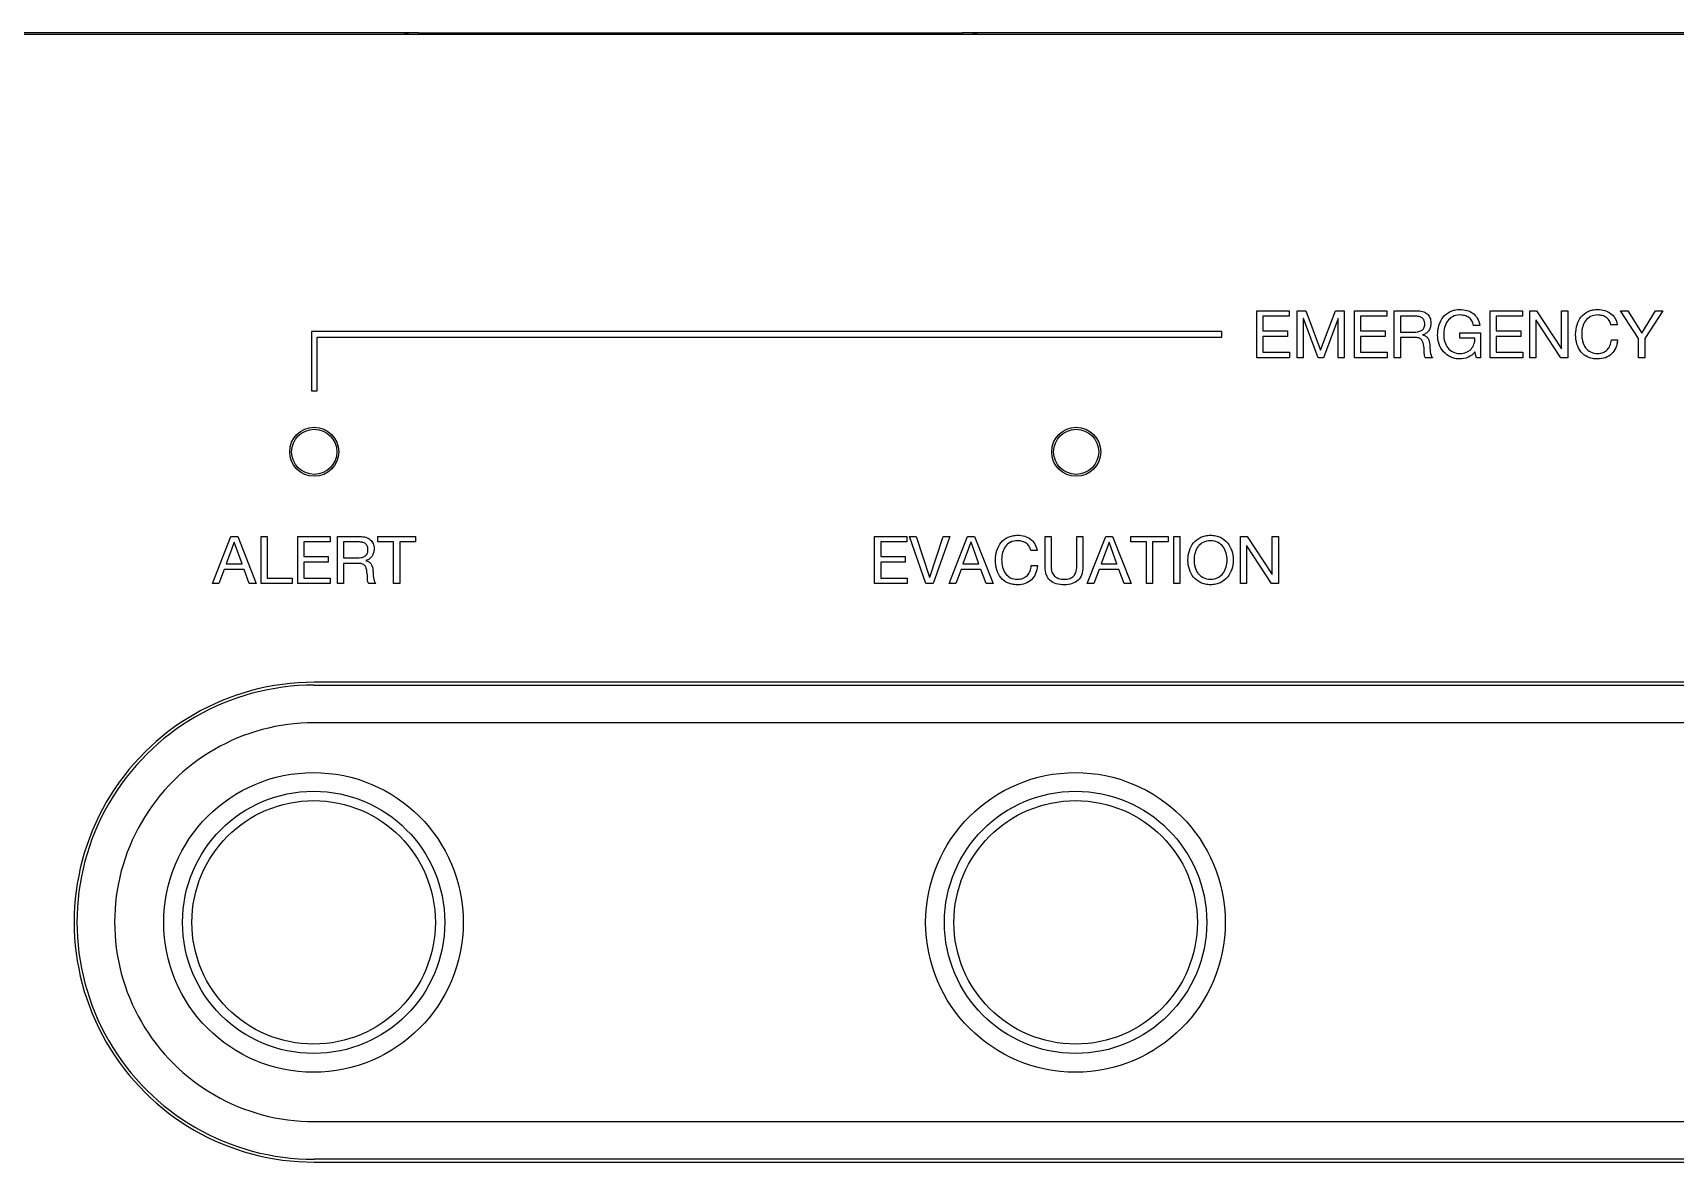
# Model space of a CAD drawing. Header units: millimetres. Extents: x 2974 to 5671, y 1205 to 3288.
# Drawn here: x 4263.02 to 4272.76, y 1695.4 to 1702.1 of the extents above; entities that cross this region are included whole.
import ezdxf

# ---------------------------------------------------------------- set-up
doc = ezdxf.new("R2010")
doc.units = ezdxf.units.MM
doc.linetypes.add('atContinuous2', pattern=[0])
doc.layers.add('Layer 1', color=7, linetype='Continuous')

# ---------------------------------------------------------------- blocks, each defined once
blk = doc.blocks.new('TOA')
at = {"layer": 'Layer 1', "color": 0}
for points in [[(2239.958, 474.483), (2149.977, 474.483)], [(2149.991, 474.417), (2478.331, 474.417)], [(2239.333, 474.458), (2239.23, 474.417)], [(2239.622, 474.481), (2239.333, 474.458)], [(2239.949, 474.483), (2239.622, 474.482)], [(2239.958, 474.483), (2239.949, 474.483)], [(2239.958, 474.483), (2240.823, 474.483)], [(2240.823, 474.483), (2241.647, 474.483)], [(2241.647, 474.483), (2265.556, 474.483), (2266.38, 474.483)], [(2266.38, 474.483), (2267.246, 474.483)], [(2267.514, 474.482), (2267.246, 474.482)], [(2389.147, 474.483), (2267.247, 474.483)], [(2267.778, 474.47), (2267.514, 474.482)], [(2267.975, 474.43), (2267.778, 474.471)], [(2267.995, 474.417), (2267.975, 474.43)], [(2282.024, 460.536), (2283.649, 460.536)], [(2282.024, 458.175), (2282.024, 460.536)], [(2282.331, 460.26), (2282.331, 459.524)], [(2283.649, 460.26), (2282.331, 460.26)], [(2283.649, 460.536), (2283.649, 460.26)], [(2284.047, 460.536), (2284.479, 460.536)], [(2284.047, 458.175), (2284.047, 460.536)], [(2284.354, 460.14), (2284.354, 458.176)], [(2284.361, 460.14), (2284.354, 460.14)], [(2285.097, 458.175), (2284.361, 460.139)], [(2284.479, 460.536), (2285.226, 458.553)], [(2285.226, 458.553), (2285.977, 460.536)], [(2286.102, 460.14), (2285.365, 458.176)], [(2285.977, 460.536), (2286.408, 460.536)], [(2286.102, 458.175), (2286.102, 460.139)], [(2286.408, 460.536), (2286.408, 458.175)], [(2286.929, 460.536), (2288.554, 460.536)], [(2286.929, 458.175), (2286.929, 460.536)], [(2287.236, 460.26), (2287.236, 459.524)], [(2288.554, 460.26), (2287.236, 460.26)], [(2288.554, 460.536), (2288.554, 460.26)], [(2288.922, 460.536), (2290.039, 460.536)], [(2288.922, 458.175), (2288.922, 460.536)], [(2289.229, 460.26), (2289.229, 459.463)], [(2290.026, 460.26), (2289.229, 460.26)], [(2290.081, 460.258), (2290.026, 460.26)], [(2290.04, 460.536), (2290.123, 460.534)], [(2290.131, 460.254), (2290.08, 460.259)], [(2290.123, 460.534), (2290.202, 460.526)], [(2290.178, 460.245), (2290.131, 460.253)], [(2290.221, 460.233), (2290.178, 460.245)], [(2290.202, 460.526), (2290.275, 460.513)], [(2290.26, 460.218), (2290.221, 460.233)], [(2290.295, 460.199), (2290.26, 460.218)], [(2290.275, 460.513), (2290.344, 460.495)], [(2290.326, 460.177), (2290.296, 460.199)], [(2290.353, 460.151), (2290.326, 460.176)], [(2290.344, 460.496), (2290.407, 460.474)], [(2290.377, 460.123), (2290.353, 460.151)], [(2290.398, 460.093), (2290.377, 460.123)], [(2290.416, 460.061), (2290.398, 460.093)], [(2290.408, 460.473), (2290.468, 460.445)], [(2290.429, 460.027), (2290.415, 460.061)], [(2290.441, 459.991), (2290.429, 460.027)], [(2290.449, 459.952), (2290.441, 459.991)], [(2290.454, 459.912), (2290.449, 459.952)], [(2290.467, 460.445), (2290.522, 460.412)], [(2290.522, 460.412), (2290.572, 460.374)], [(2290.572, 460.374), (2290.617, 460.332)], [(2290.617, 460.331), (2290.655, 460.285)], [(2290.655, 460.285), (2290.687, 460.235)], [(2290.687, 460.234), (2290.714, 460.179)], [(2290.714, 460.18), (2290.735, 460.121)], [(2290.735, 460.121), (2290.75, 460.059)], [(2290.75, 460.059), (2290.759, 459.993)], [(2290.758, 459.993), (2290.761, 459.922)], [(2291.208, 459.916), (2291.257, 460.022)], [(2291.256, 460.022), (2291.313, 460.121)], [(2291.313, 460.121), (2291.378, 460.213)], [(2291.378, 460.213), (2291.451, 460.296)], [(2291.452, 460.296), (2291.535, 460.371)], [(2291.548, 459.939), (2291.509, 459.862)], [(2291.535, 460.371), (2291.626, 460.436)], [(2291.593, 460.011), (2291.548, 459.939)], [(2291.645, 460.077), (2291.593, 460.011)], [(2291.625, 460.436), (2291.725, 460.493)], [(2291.705, 460.137), (2291.645, 460.077)], [(2291.77, 460.19), (2291.705, 460.137)], [(2291.725, 460.493), (2291.778, 460.517)], [(2291.842, 460.236), (2291.77, 460.19)], [(2291.778, 460.517), (2291.834, 460.538)], [(2291.834, 460.539), (2291.891, 460.557)], [(2291.922, 460.273), (2291.842, 460.236)], [(2291.89, 460.556), (2291.95, 460.571)], [(2292.01, 460.3), (2291.922, 460.273)], [(2291.95, 460.571), (2292.012, 460.582)], [(2292.105, 460.317), (2292.01, 460.3)], [(2292.012, 460.583), (2292.075, 460.591)], [(2292.076, 460.591), (2292.142, 460.596)], [(2292.209, 460.322), (2292.105, 460.317)], [(2292.142, 460.596), (2292.21, 460.597)], [(2292.273, 460.32), (2292.209, 460.322)], [(2292.21, 460.598), (2292.304, 460.595)], [(2292.335, 460.314), (2292.273, 460.32)], [(2292.304, 460.595), (2292.394, 460.586)], [(2292.396, 460.304), (2292.335, 460.314)], [(2292.394, 460.586), (2292.483, 460.572)], [(2292.456, 460.29), (2292.396, 460.304)], [(2292.512, 460.272), (2292.455, 460.29)], [(2292.483, 460.572), (2292.568, 460.551)], [(2292.566, 460.251), (2292.512, 460.272)], [(2292.616, 460.225), (2292.566, 460.251)], [(2292.568, 460.552), (2292.65, 460.526)], [(2292.664, 460.195), (2292.616, 460.225)], [(2292.65, 460.526), (2292.727, 460.494)], [(2292.708, 460.162), (2292.664, 460.195)], [(2292.748, 460.123), (2292.708, 460.162)], [(2292.727, 460.494), (2292.8, 460.454)], [(2292.785, 460.08), (2292.748, 460.123)], [(2292.818, 460.033), (2292.785, 460.08)], [(2292.8, 460.454), (2292.868, 460.409)], [(2292.846, 459.981), (2292.818, 460.033)], [(2292.871, 459.925), (2292.847, 459.981)], [(2292.869, 460.409), (2292.932, 460.357)], [(2292.932, 460.357), (2292.991, 460.298)], [(2292.991, 460.298), (2293.044, 460.233)], [(2293.043, 460.234), (2293.091, 460.162)], [(2293.091, 460.162), (2293.133, 460.083)], [(2293.133, 460.083), (2293.167, 459.997)], [(2293.167, 459.997), (2293.194, 459.903)], [(2293.735, 460.536), (2295.36, 460.536)], [(2293.735, 458.175), (2293.735, 460.536)], [(2294.042, 460.26), (2294.042, 459.524)], [(2295.36, 460.26), (2294.042, 460.26)], [(2295.36, 460.536), (2295.36, 460.26)], [(2295.728, 460.536), (2296.064, 460.536)], [(2295.728, 458.175), (2295.728, 460.536)], [(2296.035, 460.07), (2296.035, 458.175)], [(2296.042, 460.07), (2296.035, 460.07)], [(2297.283, 458.175), (2296.042, 460.07)], [(2296.064, 460.536), (2297.315, 458.622)], [(2297.322, 460.536), (2297.629, 460.536)], [(2297.322, 458.622), (2297.322, 460.536)], [(2297.628, 460.536), (2297.628, 458.175)], [(2298.098, 459.836), (2298.138, 459.946)], [(2298.138, 459.945), (2298.186, 460.048)], [(2298.186, 460.048), (2298.243, 460.144)], [(2298.243, 460.144), (2298.307, 460.232)], [(2298.307, 460.232), (2298.381, 460.313)], [(2298.381, 460.313), (2298.463, 460.384)], [(2298.478, 459.962), (2298.439, 459.888)], [(2298.463, 460.384), (2298.555, 460.446)], [(2298.524, 460.031), (2298.478, 459.962)], [(2298.576, 460.094), (2298.524, 460.031)], [(2298.555, 460.446), (2298.655, 460.499)], [(2298.635, 460.151), (2298.575, 460.095)], [(2298.701, 460.2), (2298.636, 460.151)], [(2298.655, 460.5), (2298.708, 460.523)], [(2298.772, 460.243), (2298.701, 460.2)], [(2298.708, 460.523), (2298.764, 460.543)], [(2298.763, 460.543), (2298.821, 460.56)], [(2298.852, 460.277), (2298.772, 460.243)], [(2298.821, 460.559), (2298.881, 460.573)], [(2298.938, 460.302), (2298.852, 460.277)], [(2298.88, 460.573), (2298.942, 460.583)], [(2299.033, 460.317), (2298.938, 460.302)], [(2298.942, 460.584), (2299.005, 460.592)], [(2299.005, 460.591), (2299.07, 460.596)], [(2299.135, 460.322), (2299.032, 460.317)], [(2299.071, 460.596), (2299.138, 460.597)], [(2299.196, 460.32), (2299.135, 460.322)], [(2299.138, 460.598), (2299.23, 460.595)], [(2299.255, 460.314), (2299.195, 460.32)], [(2299.23, 460.595), (2299.319, 460.585)], [(2299.312, 460.304), (2299.255, 460.314)], [(2299.367, 460.291), (2299.312, 460.304)], [(2299.319, 460.585), (2299.406, 460.57)], [(2299.418, 460.274), (2299.366, 460.292)], [(2299.406, 460.57), (2299.489, 460.548)], [(2299.469, 460.253), (2299.418, 460.274)], [(2299.517, 460.228), (2299.469, 460.253)], [(2299.489, 460.548), (2299.57, 460.52)], [(2299.563, 460.199), (2299.517, 460.228)], [(2299.607, 460.167), (2299.563, 460.199)], [(2299.57, 460.52), (2299.646, 460.487)], [(2299.646, 460.13), (2299.607, 460.167)], [(2299.646, 460.487), (2299.717, 460.448)], [(2299.681, 460.09), (2299.646, 460.13)], [(2299.712, 460.046), (2299.681, 460.09)], [(2299.739, 459.998), (2299.713, 460.046)], [(2299.717, 460.448), (2299.783, 460.403)], [(2299.763, 459.946), (2299.739, 459.998)], [(2299.782, 459.891), (2299.763, 459.946)], [(2299.784, 460.402), (2299.846, 460.351)], [(2299.845, 460.352), (2299.902, 460.295)], [(2299.902, 460.295), (2299.954, 460.232)], [(2299.954, 460.232), (2299.999, 460.163)], [(2299.999, 460.163), (2300.039, 460.088)], [(2300.039, 460.089), (2300.07, 460.009)], [(2300.07, 460.008), (2300.094, 459.922)], [(2301.185, 459.141), (2300.271, 460.537)], [(2300.271, 460.536), (2300.645, 460.536)], [(2300.645, 460.536), (2301.35, 459.412)], [(2301.35, 459.412), (2302.037, 460.536)], [(2302.395, 460.536), (2301.492, 459.14)], [(2302.038, 460.536), (2302.395, 460.536)], [(2234.576, 459.498), (2234.576, 456.523), (2234.859, 456.523), (2234.859, 459.215), (2280.277, 459.215), (2280.277, 459.498), (2234.576, 459.498), (2234.576, 459.498)], [(2283.559, 459.249), (2282.33, 459.249)], [(2282.331, 459.525), (2283.56, 459.525)], [(2282.331, 459.249), (2282.331, 458.452)], [(2283.559, 459.525), (2283.559, 459.249)], [(2288.464, 459.249), (2287.235, 459.249)], [(2287.236, 459.525), (2288.465, 459.525)], [(2287.236, 459.249), (2287.236, 458.452)], [(2288.464, 459.525), (2288.464, 459.249)], [(2289.229, 459.464), (2289.897, 459.464)], [(2289.229, 459.187), (2289.229, 458.175)], [(2290.007, 459.187), (2289.229, 459.187)], [(2289.897, 459.464), (2290.006, 459.467)], [(2290.006, 459.467), (2290.11, 459.479)], [(2290.062, 459.185), (2290.007, 459.187)], [(2290.111, 459.179), (2290.062, 459.185)], [(2290.11, 459.479), (2290.16, 459.489)], [(2290.155, 459.168), (2290.111, 459.179)], [(2290.193, 459.152), (2290.155, 459.167)], [(2290.16, 459.489), (2290.206, 459.503)], [(2290.227, 459.134), (2290.193, 459.153)], [(2290.206, 459.503), (2290.248, 459.52)], [(2290.258, 459.112), (2290.227, 459.134)], [(2290.248, 459.52), (2290.288, 459.541)], [(2290.286, 459.087), (2290.259, 459.112)], [(2290.288, 459.542), (2290.324, 459.567)], [(2290.324, 459.567), (2290.356, 459.596)], [(2290.401, 459.345), (2290.349, 459.329)], [(2290.349, 459.329), (2290.349, 459.322)], [(2290.349, 459.322), (2290.398, 459.311)], [(2290.356, 459.596), (2290.385, 459.629)], [(2290.385, 459.63), (2290.409, 459.667)], [(2290.398, 459.311), (2290.443, 459.295)], [(2290.45, 459.364), (2290.401, 459.344)], [(2290.41, 459.667), (2290.43, 459.709)], [(2290.429, 459.709), (2290.444, 459.757)], [(2290.443, 459.295), (2290.482, 459.277)], [(2290.444, 459.756), (2290.452, 459.81)], [(2290.495, 459.387), (2290.45, 459.364)], [(2290.452, 459.811), (2290.455, 459.87)], [(2290.455, 459.87), (2290.454, 459.912)], [(2290.482, 459.277), (2290.516, 459.255)], [(2290.536, 459.413), (2290.495, 459.388)], [(2290.516, 459.255), (2290.547, 459.231)], [(2290.574, 459.442), (2290.536, 459.413)], [(2290.547, 459.231), (2290.573, 459.204)], [(2290.607, 459.474), (2290.574, 459.442)], [(2290.574, 459.204), (2290.598, 459.175)], [(2290.598, 459.175), (2290.619, 459.143)], [(2290.637, 459.51), (2290.607, 459.474)], [(2290.619, 459.143), (2290.652, 459.075)], [(2290.664, 459.548), (2290.638, 459.51)], [(2290.686, 459.589), (2290.664, 459.547)], [(2290.707, 459.632), (2290.686, 459.59)], [(2290.723, 459.676), (2290.706, 459.632)], [(2290.737, 459.722), (2290.723, 459.676)], [(2290.748, 459.77), (2290.737, 459.723)], [(2290.755, 459.819), (2290.747, 459.77)], [(2290.76, 459.87), (2290.755, 459.819)], [(2290.761, 459.922), (2290.76, 459.869)], [(2291.099, 459.31), (2291.103, 459.438)], [(2291.103, 459.194), (2291.099, 459.309)], [(2291.103, 459.438), (2291.117, 459.563)], [(2291.118, 459.082), (2291.103, 459.195)], [(2291.117, 459.563), (2291.138, 459.685)], [(2291.138, 459.684), (2291.168, 459.802)], [(2291.168, 459.802), (2291.207, 459.916)], [(2291.408, 459.419), (2291.406, 459.326)], [(2291.406, 459.326), (2291.409, 459.235)], [(2291.417, 459.512), (2291.408, 459.419)], [(2291.409, 459.235), (2291.419, 459.146)], [(2291.431, 459.603), (2291.416, 459.512)], [(2291.418, 459.146), (2291.435, 459.059)], [(2291.452, 459.693), (2291.431, 459.603)], [(2291.478, 459.78), (2291.452, 459.693)], [(2291.509, 459.862), (2291.478, 459.78)], [(2292.214, 459.433), (2293.244, 459.433)], [(2292.214, 459.157), (2292.214, 459.433)], [(2292.969, 459.157), (2292.214, 459.157)], [(2292.889, 459.865), (2292.87, 459.925)], [(2292.903, 459.8), (2292.889, 459.864)], [(2293.214, 459.8), (2292.902, 459.8)], [(2292.969, 459.078), (2292.969, 459.157)], [(2293.195, 459.902), (2293.215, 459.8)], [(2293.245, 459.433), (2293.245, 458.176)], [(2295.27, 459.249), (2294.041, 459.249)], [(2294.042, 459.525), (2295.271, 459.525)], [(2294.042, 459.249), (2294.042, 458.452)], [(2295.27, 459.525), (2295.27, 459.249)], [(2298.027, 459.349), (2298.032, 459.476)], [(2298.032, 459.222), (2298.027, 459.349)], [(2298.044, 459.099), (2298.031, 459.222)], [(2298.032, 459.477), (2298.046, 459.601)], [(2298.045, 459.6), (2298.066, 459.72)], [(2298.067, 459.72), (2298.098, 459.836)], [(2298.336, 459.464), (2298.333, 459.373)], [(2298.334, 459.372), (2298.337, 459.273)], [(2298.345, 459.553), (2298.336, 459.464)], [(2298.336, 459.274), (2298.345, 459.178)], [(2298.36, 459.64), (2298.345, 459.553)], [(2298.345, 459.177), (2298.36, 459.084)], [(2298.379, 459.727), (2298.359, 459.641)], [(2298.406, 459.81), (2298.38, 459.727)], [(2298.439, 459.888), (2298.406, 459.81)], [(2299.797, 459.831), (2299.781, 459.891)], [(2300.112, 459.831), (2299.798, 459.831)], [(2300.094, 459.922), (2300.112, 459.831)], [(2301.185, 458.175), (2301.185, 459.14)], [(2301.492, 459.141), (2301.492, 458.176)], [(2282.331, 458.452), (2283.658, 458.452)], [(2283.658, 458.452), (2283.658, 458.176)], [(2287.236, 458.452), (2288.563, 458.452)], [(2288.563, 458.452), (2288.563, 458.176)], [(2290.309, 459.059), (2290.286, 459.087)], [(2290.329, 459.029), (2290.309, 459.059)], [(2290.347, 458.997), (2290.328, 459.03)], [(2290.361, 458.961), (2290.347, 458.997)], [(2290.373, 458.923), (2290.361, 458.961)], [(2290.391, 458.844), (2290.372, 458.924)], [(2290.406, 458.759), (2290.391, 458.843)], [(2290.418, 458.672), (2290.405, 458.759)], [(2290.425, 458.584), (2290.418, 458.673)], [(2290.428, 458.497), (2290.425, 458.583)], [(2290.432, 458.416), (2290.428, 458.497)], [(2290.437, 458.342), (2290.432, 458.416)], [(2290.447, 458.275), (2290.437, 458.342)], [(2290.652, 459.075), (2290.675, 458.999)], [(2290.675, 458.999), (2290.692, 458.917)], [(2290.692, 458.917), (2290.704, 458.832)], [(2290.704, 458.832), (2290.71, 458.745)], [(2290.709, 458.745), (2290.713, 458.656)], [(2290.713, 458.656), (2290.719, 458.567)], [(2290.719, 458.567), (2290.73, 458.48)], [(2290.73, 458.479), (2290.747, 458.394)], [(2290.747, 458.394), (2290.768, 458.313)], [(2290.768, 458.314), (2290.782, 458.276)], [(2291.141, 458.97), (2291.118, 459.081)], [(2291.174, 458.861), (2291.141, 458.97)], [(2291.216, 458.756), (2291.174, 458.86)], [(2291.267, 458.658), (2291.216, 458.757)], [(2291.327, 458.566), (2291.267, 458.658)], [(2291.394, 458.479), (2291.327, 458.565)], [(2291.47, 458.401), (2291.394, 458.479)], [(2291.435, 459.059), (2291.458, 458.974)], [(2291.459, 458.973), (2291.487, 458.891)], [(2291.555, 458.33), (2291.47, 458.401)], [(2291.487, 458.891), (2291.523, 458.814)], [(2291.523, 458.814), (2291.565, 458.742)], [(2291.646, 458.268), (2291.555, 458.33)], [(2291.565, 458.742), (2291.613, 458.675)], [(2291.613, 458.674), (2291.667, 458.612)], [(2291.667, 458.612), (2291.728, 458.557)], [(2291.727, 458.558), (2291.793, 458.509)], [(2291.793, 458.509), (2291.864, 458.467)], [(2291.865, 458.467), (2291.943, 458.433)], [(2291.943, 458.434), (2292.028, 458.41)], [(2292.028, 458.409), (2292.118, 458.395)], [(2292.118, 458.395), (2292.214, 458.39)], [(2292.213, 458.39), (2292.302, 458.394)], [(2292.302, 458.394), (2292.385, 458.405)], [(2292.385, 458.405), (2292.464, 458.424)], [(2292.464, 458.423), (2292.538, 458.449)], [(2292.539, 458.449), (2292.607, 458.481)], [(2292.607, 458.482), (2292.67, 458.52)], [(2292.67, 458.52), (2292.727, 458.563)], [(2292.813, 458.311), (2292.722, 458.251)], [(2292.727, 458.563), (2292.779, 458.612)], [(2292.779, 458.612), (2292.825, 458.666)], [(2292.855, 458.346), (2292.813, 458.311)], [(2292.825, 458.666), (2292.865, 458.725)], [(2292.896, 458.384), (2292.855, 458.346)], [(2292.865, 458.725), (2292.898, 458.788)], [(2292.933, 458.426), (2292.896, 458.384)], [(2292.898, 458.788), (2292.925, 458.856)], [(2292.925, 458.856), (2292.946, 458.927)], [(2292.969, 458.47), (2292.933, 458.426)], [(2292.947, 458.927), (2292.962, 459.001)], [(2292.961, 459.001), (2292.969, 459.078)], [(2293.049, 458.175), (2292.969, 458.47)], [(2294.042, 458.452), (2295.37, 458.452)], [(2295.37, 458.452), (2295.37, 458.176)], [(2297.315, 458.622), (2297.322, 458.622)], [(2298.065, 458.98), (2298.044, 459.099)], [(2298.093, 458.864), (2298.065, 458.979)], [(2298.13, 458.755), (2298.093, 458.864)], [(2298.176, 458.654), (2298.13, 458.756)], [(2298.23, 458.559), (2298.176, 458.654)], [(2298.292, 458.473), (2298.23, 458.559)], [(2298.364, 458.394), (2298.293, 458.473)], [(2298.36, 459.084), (2298.38, 458.993)], [(2298.444, 458.324), (2298.364, 458.394)], [(2298.379, 458.993), (2298.405, 458.907)], [(2298.406, 458.906), (2298.439, 458.825)], [(2298.439, 458.826), (2298.478, 458.751)], [(2298.533, 458.263), (2298.444, 458.324)], [(2298.478, 458.751), (2298.524, 458.682)], [(2298.524, 458.681), (2298.576, 458.618)], [(2298.576, 458.618), (2298.636, 458.561)], [(2298.635, 458.561), (2298.701, 458.512)], [(2298.702, 458.512), (2298.774, 458.469)], [(2298.774, 458.469), (2298.854, 458.434)], [(2298.854, 458.434), (2298.941, 458.41)], [(2298.941, 458.41), (2299.036, 458.395)], [(2299.036, 458.395), (2299.139, 458.39)], [(2299.138, 458.39), (2299.212, 458.393)], [(2299.212, 458.394), (2299.282, 458.403)], [(2299.283, 458.403), (2299.35, 458.419)], [(2299.35, 458.419), (2299.412, 458.441)], [(2299.413, 458.442), (2299.473, 458.47)], [(2299.472, 458.47), (2299.527, 458.504)], [(2299.527, 458.504), (2299.578, 458.542)], [(2299.578, 458.541), (2299.624, 458.584)], [(2299.624, 458.584), (2299.665, 458.632)], [(2299.665, 458.632), (2299.702, 458.684)], [(2299.76, 458.309), (2299.686, 458.257)], [(2299.702, 458.684), (2299.734, 458.741)], [(2299.734, 458.74), (2299.761, 458.801)], [(2299.761, 458.801), (2299.783, 458.865)], [(2299.829, 458.368), (2299.761, 458.308)], [(2299.784, 458.865), (2299.801, 458.932)], [(2299.8, 458.932), (2299.813, 459.001)], [(2299.813, 459.001), (2299.82, 459.072)], [(2299.82, 459.072), (2300.135, 459.072)], [(2299.89, 458.435), (2299.828, 458.369)], [(2299.945, 458.507), (2299.89, 458.434)], [(2299.994, 458.586), (2299.945, 458.507)], [(2300.036, 458.672), (2299.994, 458.587)], [(2300.07, 458.762), (2300.036, 458.671)], [(2300.098, 458.859), (2300.07, 458.762)], [(2300.12, 458.963), (2300.099, 458.86)], [(2300.135, 459.072), (2300.119, 458.962)], [(2283.658, 458.175), (2282.024, 458.175)], [(2284.354, 458.175), (2284.047, 458.175)], [(2285.365, 458.175), (2285.097, 458.175)], [(2286.408, 458.175), (2286.102, 458.175)], [(2288.563, 458.175), (2286.929, 458.175)], [(2289.229, 458.175), (2288.922, 458.175)], [(2290.454, 458.245), (2290.447, 458.275)], [(2290.464, 458.219), (2290.453, 458.245)], [(2290.476, 458.195), (2290.464, 458.218)], [(2290.492, 458.175), (2290.476, 458.195)], [(2290.842, 458.175), (2290.491, 458.175)], [(2290.782, 458.276), (2290.8, 458.24)], [(2290.799, 458.24), (2290.82, 458.206)], [(2290.82, 458.207), (2290.842, 458.176)], [(2291.746, 458.214), (2291.646, 458.268)], [(2291.798, 458.191), (2291.745, 458.214)], [(2291.853, 458.171), (2291.798, 458.191)], [(2291.91, 458.153), (2291.853, 458.171)], [(2291.967, 458.139), (2291.909, 458.153)], [(2292.027, 458.128), (2291.967, 458.139)], [(2292.088, 458.121), (2292.026, 458.128)], [(2292.152, 458.116), (2292.089, 458.121)], [(2292.216, 458.114), (2292.152, 458.115)], [(2292.319, 458.12), (2292.216, 458.115)], [(2292.423, 458.136), (2292.319, 458.12)], [(2292.527, 458.163), (2292.423, 458.136)], [(2292.626, 458.201), (2292.526, 458.163)], [(2292.722, 458.251), (2292.626, 458.201)], [(2293.245, 458.175), (2293.05, 458.175)], [(2295.37, 458.175), (2293.735, 458.175)], [(2296.035, 458.175), (2295.728, 458.175)], [(2297.628, 458.175), (2297.282, 458.175)], [(2298.631, 458.211), (2298.532, 458.264)], [(2298.684, 458.188), (2298.631, 458.21)], [(2298.739, 458.169), (2298.684, 458.189)], [(2298.795, 458.152), (2298.738, 458.169)], [(2298.854, 458.138), (2298.795, 458.152)], [(2298.916, 458.128), (2298.854, 458.139)], [(2298.979, 458.121), (2298.916, 458.128)], [(2299.044, 458.116), (2298.979, 458.121)], [(2299.112, 458.114), (2299.045, 458.115)], [(2299.223, 458.118), (2299.112, 458.114)], [(2299.328, 458.13), (2299.224, 458.118)], [(2299.427, 458.151), (2299.327, 458.13)], [(2299.519, 458.178), (2299.427, 458.151)], [(2299.606, 458.214), (2299.519, 458.178)], [(2299.686, 458.257), (2299.606, 458.214)], [(2301.492, 458.175), (2301.185, 458.175)], [(2269.649, 449.212), (2269.706, 449.229)], [(2269.706, 449.229), (2269.766, 449.243)], [(2269.765, 449.242), (2269.827, 449.253)], [(2269.827, 449.253), (2269.89, 449.26)], [(2269.89, 449.26), (2269.955, 449.265)], [(2269.956, 449.265), (2270.023, 449.266)], [(2270.023, 449.267), (2270.115, 449.264)], [(2270.115, 449.264), (2270.204, 449.255)], [(2270.204, 449.255), (2270.291, 449.239)], [(2270.291, 449.239), (2270.375, 449.217)], [(2270.375, 449.217), (2270.455, 449.189)], [(2279.32, 449.209), (2279.379, 449.227)], [(2279.378, 449.227), (2279.439, 449.241)], [(2279.439, 449.241), (2279.501, 449.253)], [(2279.501, 449.253), (2279.566, 449.261)], [(2279.567, 449.26), (2279.634, 449.265)], [(2279.634, 449.265), (2279.703, 449.266)], [(2279.704, 449.267), (2279.773, 449.266)], [(2279.773, 449.265), (2279.84, 449.26)], [(2279.84, 449.26), (2279.904, 449.252)], [(2279.905, 449.253), (2279.968, 449.241)], [(2279.968, 449.241), (2280.029, 449.227)], [(2280.029, 449.227), (2280.088, 449.209)], [(2229.605, 446.845), (2230.528, 449.205)], [(2230.293, 447.826), (2231.095, 447.826), (2230.7, 448.921)], [(2230.695, 448.921), (2230.294, 447.826)], [(2230.529, 449.205), (2230.877, 449.205)], [(2230.701, 448.921), (2230.695, 448.921)], [(2230.876, 449.205), (2231.8, 446.845)], [(2232.05, 449.205), (2232.357, 449.205)], [(2232.05, 446.845), (2232.05, 449.205)], [(2232.357, 449.205), (2232.357, 447.121)], [(2233.89, 449.205), (2235.515, 449.205)], [(2233.89, 446.845), (2233.89, 449.205)], [(2234.196, 448.929), (2234.196, 448.194)], [(2235.514, 448.929), (2234.196, 448.929)], [(2235.514, 449.205), (2235.514, 448.929)], [(2235.882, 449.205), (2237, 449.205)], [(2235.882, 446.845), (2235.882, 449.205)], [(2236.189, 448.929), (2236.189, 448.132)], [(2236.986, 448.929), (2236.189, 448.929)], [(2237.041, 448.927), (2236.986, 448.929)], [(2237, 449.205), (2237.083, 449.203)], [(2237.091, 448.923), (2237.04, 448.927)], [(2237.084, 449.203), (2237.162, 449.195)], [(2237.138, 448.914), (2237.091, 448.923)], [(2237.182, 448.902), (2237.139, 448.914)], [(2237.162, 449.195), (2237.235, 449.182)], [(2237.22, 448.887), (2237.181, 448.902)], [(2237.255, 448.868), (2237.22, 448.887)], [(2237.235, 449.182), (2237.304, 449.164)], [(2237.286, 448.846), (2237.255, 448.868)], [(2237.313, 448.821), (2237.286, 448.846)], [(2237.304, 449.165), (2237.368, 449.143)], [(2237.337, 448.793), (2237.313, 448.821)], [(2237.358, 448.762), (2237.337, 448.792)], [(2237.375, 448.73), (2237.358, 448.762)], [(2237.368, 449.142), (2237.428, 449.114)], [(2237.39, 448.696), (2237.376, 448.73)], [(2237.401, 448.66), (2237.39, 448.697)], [(2237.39, 448.378), (2237.404, 448.426)], [(2237.409, 448.622), (2237.401, 448.66)], [(2237.404, 448.425), (2237.412, 448.479)], [(2237.414, 448.581), (2237.41, 448.622)], [(2237.412, 448.48), (2237.415, 448.54)], [(2237.415, 448.539), (2237.414, 448.581)], [(2237.428, 449.114), (2237.483, 449.081)], [(2237.482, 449.081), (2237.532, 449.043)], [(2237.532, 449.043), (2237.576, 449.001)], [(2237.577, 449.001), (2237.615, 448.954)], [(2237.615, 448.954), (2237.648, 448.904)], [(2237.647, 448.903), (2237.674, 448.849)], [(2237.674, 448.849), (2237.695, 448.79)], [(2237.697, 448.392), (2237.683, 448.346)], [(2237.695, 448.791), (2237.71, 448.729)], [(2237.708, 448.439), (2237.697, 448.392)], [(2237.715, 448.488), (2237.708, 448.439)], [(2237.71, 448.728), (2237.719, 448.662)], [(2237.72, 448.539), (2237.715, 448.488)], [(2237.719, 448.662), (2237.722, 448.592)], [(2237.722, 448.592), (2237.721, 448.539)], [(2237.915, 449.205), (2239.797, 449.205)], [(2237.915, 448.929), (2237.915, 449.205)], [(2238.703, 448.929), (2237.915, 448.929)], [(2238.703, 446.845), (2238.703, 448.929)], [(2239.009, 448.929), (2239.009, 446.845)], [(2239.797, 448.929), (2239.009, 448.929)], [(2239.797, 449.205), (2239.797, 448.929)], [(2262.842, 449.205), (2264.466, 449.205)], [(2262.842, 446.845), (2262.842, 449.205)], [(2263.149, 448.929), (2263.149, 448.194)], [(2264.466, 448.929), (2263.149, 448.929)], [(2264.466, 449.205), (2264.466, 448.929)], [(2264.586, 449.205), (2264.927, 449.205)], [(2265.42, 446.845), (2264.586, 449.205)], [(2264.927, 449.205), (2265.603, 447.159)], [(2265.61, 447.159), (2266.292, 449.205)], [(2266.62, 449.205), (2265.778, 446.845)], [(2266.292, 449.205), (2266.62, 449.205)], [(2266.59, 446.845), (2267.513, 449.205)], [(2267.679, 448.921), (2267.279, 447.826)], [(2267.513, 449.205), (2267.861, 449.205)], [(2267.685, 448.921), (2267.679, 448.921)], [(2268.08, 447.826), (2267.685, 448.921)], [(2267.861, 449.205), (2268.785, 446.845)], [(2268.952, 448.389), (2268.983, 448.504)], [(2268.983, 448.505), (2269.023, 448.615)], [(2269.023, 448.615), (2269.071, 448.718)], [(2269.071, 448.718), (2269.128, 448.813)], [(2269.127, 448.813), (2269.192, 448.901)], [(2269.193, 448.901), (2269.266, 448.982)], [(2269.265, 448.396), (2269.244, 448.31)], [(2269.266, 448.982), (2269.349, 449.054)], [(2269.292, 448.479), (2269.266, 448.396)], [(2269.324, 448.557), (2269.292, 448.479)], [(2269.364, 448.631), (2269.324, 448.557)], [(2269.349, 449.053), (2269.44, 449.115)], [(2269.409, 448.7), (2269.364, 448.631)], [(2269.461, 448.763), (2269.408, 448.7)], [(2269.44, 449.115), (2269.54, 449.168)], [(2269.52, 448.82), (2269.461, 448.763)], [(2269.585, 448.869), (2269.52, 448.82)], [(2269.54, 449.169), (2269.594, 449.192)], [(2269.657, 448.912), (2269.586, 448.87)], [(2269.593, 449.192), (2269.649, 449.212)], [(2269.737, 448.946), (2269.657, 448.911)], [(2269.824, 448.971), (2269.737, 448.946)], [(2269.918, 448.986), (2269.823, 448.971)], [(2270.02, 448.991), (2269.918, 448.986)], [(2270.081, 448.989), (2270.02, 448.991)], [(2270.14, 448.983), (2270.08, 448.989)], [(2270.197, 448.974), (2270.14, 448.983)], [(2270.251, 448.96), (2270.196, 448.974)], [(2270.304, 448.943), (2270.251, 448.96)], [(2270.354, 448.922), (2270.304, 448.943)], [(2270.403, 448.897), (2270.354, 448.922)], [(2270.449, 448.868), (2270.403, 448.897)], [(2270.492, 448.836), (2270.449, 448.869)], [(2270.455, 449.189), (2270.531, 449.156)], [(2270.531, 448.799), (2270.492, 448.835)], [(2270.531, 449.156), (2270.602, 449.117)], [(2270.566, 448.759), (2270.531, 448.8)], [(2270.597, 448.715), (2270.566, 448.759)], [(2270.625, 448.667), (2270.598, 448.715)], [(2270.602, 449.117), (2270.668, 449.072)], [(2270.648, 448.615), (2270.625, 448.667)], [(2270.667, 448.56), (2270.648, 448.616)], [(2270.682, 448.5), (2270.666, 448.56)], [(2270.668, 449.072), (2270.73, 449.021)], [(2270.997, 448.5), (2270.683, 448.5)], [(2270.731, 449.021), (2270.787, 448.964)], [(2270.787, 448.964), (2270.839, 448.901)], [(2270.838, 448.901), (2270.884, 448.832)], [(2270.884, 448.832), (2270.923, 448.757)], [(2270.923, 448.757), (2270.955, 448.677)], [(2270.956, 448.677), (2270.98, 448.592)], [(2270.98, 448.592), (2270.997, 448.5)], [(2271.395, 449.205), (2271.702, 449.205)], [(2271.395, 447.694), (2271.395, 449.205)], [(2271.702, 449.205), (2271.702, 447.702)], [(2272.99, 449.205), (2273.297, 449.205)], [(2272.99, 447.702), (2272.99, 449.205)], [(2273.296, 449.205), (2273.296, 447.694)], [(2273.518, 446.845), (2274.442, 449.205)], [(2274.608, 448.921), (2274.207, 447.826)], [(2274.442, 449.205), (2274.79, 449.205)], [(2274.614, 448.921), (2274.608, 448.921)], [(2275.008, 447.826), (2274.613, 448.921)], [(2274.79, 449.205), (2275.714, 446.845)], [(2275.697, 449.205), (2277.579, 449.205)], [(2275.697, 448.929), (2275.697, 449.205)], [(2276.485, 448.929), (2275.697, 448.929)], [(2276.485, 446.845), (2276.485, 448.929)], [(2276.792, 448.929), (2276.792, 446.845)], [(2277.579, 448.929), (2276.792, 448.929)], [(2277.579, 449.205), (2277.579, 448.929)], [(2277.864, 449.205), (2278.171, 449.205)], [(2277.864, 446.845), (2277.864, 449.205)], [(2278.17, 449.205), (2278.17, 446.845)], [(2278.61, 448.379), (2278.64, 448.492)], [(2278.64, 448.492), (2278.681, 448.6)], [(2278.681, 448.6), (2278.73, 448.703)], [(2278.73, 448.703), (2278.788, 448.799)], [(2278.788, 448.799), (2278.854, 448.888)], [(2278.854, 448.888), (2278.93, 448.97)], [(2278.95, 448.459), (2278.923, 448.375)], [(2278.93, 448.97), (2279.014, 449.043)], [(2278.983, 448.539), (2278.95, 448.459)], [(2279.023, 448.614), (2278.983, 448.538)], [(2279.014, 449.044), (2279.108, 449.108)], [(2279.07, 448.685), (2279.023, 448.614)], [(2279.124, 448.751), (2279.07, 448.686)], [(2279.108, 449.108), (2279.21, 449.164)], [(2279.185, 448.81), (2279.123, 448.751)], [(2279.252, 448.861), (2279.185, 448.809)], [(2279.209, 449.164), (2279.263, 449.188)], [(2279.328, 448.907), (2279.253, 448.862)], [(2279.263, 449.188), (2279.32, 449.209)], [(2279.411, 448.944), (2279.328, 448.907)], [(2279.5, 448.97), (2279.41, 448.944)], [(2279.598, 448.985), (2279.5, 448.969)], [(2279.704, 448.991), (2279.599, 448.986)], [(2279.809, 448.985), (2279.704, 448.99)], [(2279.906, 448.97), (2279.809, 448.986)], [(2279.997, 448.944), (2279.906, 448.97)], [(2280.079, 448.907), (2279.997, 448.944)], [(2280.154, 448.861), (2280.079, 448.906)], [(2280.087, 449.209), (2280.144, 449.188)], [(2280.144, 449.188), (2280.198, 449.164)], [(2280.222, 448.81), (2280.154, 448.862)], [(2280.198, 449.164), (2280.3, 449.108)], [(2280.283, 448.751), (2280.222, 448.81)], [(2280.336, 448.685), (2280.282, 448.75)], [(2280.299, 449.108), (2280.393, 449.044)], [(2280.383, 448.614), (2280.336, 448.685)], [(2280.424, 448.539), (2280.383, 448.615)], [(2280.393, 449.044), (2280.477, 448.971)], [(2280.458, 448.459), (2280.425, 448.539)], [(2280.484, 448.375), (2280.458, 448.459)], [(2280.477, 448.97), (2280.552, 448.888)], [(2280.552, 448.888), (2280.619, 448.799)], [(2280.62, 448.799), (2280.678, 448.703)], [(2280.677, 448.703), (2280.726, 448.6)], [(2280.726, 448.6), (2280.766, 448.492)], [(2280.766, 448.492), (2280.797, 448.379)], [(2281.206, 449.205), (2281.543, 449.205)], [(2281.206, 446.845), (2281.206, 449.205)], [(2281.512, 448.739), (2281.512, 446.844)], [(2281.519, 448.739), (2281.512, 448.739)], [(2282.76, 446.845), (2281.519, 448.74)], [(2281.542, 449.205), (2282.793, 447.291)], [(2282.8, 449.205), (2283.107, 449.205)], [(2282.8, 447.291), (2282.8, 449.205)], [(2283.107, 449.205), (2283.107, 446.845)], [(2234.196, 448.194), (2235.424, 448.194)], [(2234.196, 447.918), (2234.196, 447.121)], [(2235.424, 447.918), (2234.196, 447.918)], [(2235.424, 448.194), (2235.424, 447.918)], [(2236.189, 448.132), (2236.857, 448.132)], [(2236.189, 447.857), (2236.189, 446.845)], [(2236.967, 447.857), (2236.189, 447.857)], [(2236.857, 448.132), (2236.966, 448.136)], [(2236.967, 448.136), (2237.071, 448.148)], [(2237.022, 447.854), (2236.967, 447.856)], [(2237.071, 447.848), (2237.022, 447.854)], [(2237.07, 448.148), (2237.119, 448.158)], [(2237.115, 447.837), (2237.071, 447.848)], [(2237.153, 447.821), (2237.114, 447.837)], [(2237.12, 448.158), (2237.166, 448.172)], [(2237.188, 447.803), (2237.154, 447.822)], [(2237.166, 448.172), (2237.209, 448.19)], [(2237.218, 447.781), (2237.187, 447.802)], [(2237.209, 448.19), (2237.249, 448.211)], [(2237.246, 447.756), (2237.219, 447.781)], [(2237.269, 447.729), (2237.246, 447.757)], [(2237.248, 448.211), (2237.285, 448.236)], [(2237.289, 447.698), (2237.269, 447.728)], [(2237.285, 448.236), (2237.317, 448.265)], [(2237.307, 447.666), (2237.289, 447.699)], [(2237.321, 447.63), (2237.307, 447.665)], [(2237.361, 448.014), (2237.309, 447.997)], [(2237.31, 447.998), (2237.31, 447.992)], [(2237.31, 447.991), (2237.359, 447.979)], [(2237.316, 448.266), (2237.345, 448.299)], [(2237.333, 447.592), (2237.321, 447.63)], [(2237.351, 447.513), (2237.332, 447.592)], [(2237.345, 448.298), (2237.369, 448.335)], [(2237.358, 447.98), (2237.402, 447.965)], [(2237.41, 448.034), (2237.361, 448.014)], [(2237.37, 448.336), (2237.39, 448.378)], [(2237.403, 447.964), (2237.442, 447.945)], [(2237.455, 448.056), (2237.41, 448.034)], [(2237.442, 447.946), (2237.477, 447.924)], [(2237.496, 448.082), (2237.455, 448.056)], [(2237.477, 447.924), (2237.508, 447.9)], [(2237.534, 448.111), (2237.496, 448.082)], [(2237.507, 447.9), (2237.534, 447.873)], [(2237.567, 448.143), (2237.534, 448.111)], [(2237.535, 447.873), (2237.559, 447.844)], [(2237.559, 447.844), (2237.58, 447.813)], [(2237.597, 448.179), (2237.567, 448.143)], [(2237.579, 447.813), (2237.613, 447.744)], [(2237.624, 448.217), (2237.598, 448.178)], [(2237.613, 447.744), (2237.636, 447.668)], [(2237.646, 448.258), (2237.623, 448.217)], [(2237.636, 447.668), (2237.652, 447.587)], [(2237.667, 448.301), (2237.647, 448.259)], [(2237.652, 447.587), (2237.664, 447.502)], [(2237.684, 448.345), (2237.667, 448.301)], [(2264.376, 447.918), (2263.148, 447.918)], [(2263.149, 448.194), (2264.377, 448.194)], [(2263.149, 447.918), (2263.149, 447.121)], [(2264.376, 448.194), (2264.376, 447.918)], [(2267.279, 447.826), (2268.08, 447.826)], [(2268.913, 448.018), (2268.917, 448.145)], [(2268.917, 447.891), (2268.913, 448.018)], [(2268.929, 447.768), (2268.916, 447.892)], [(2268.917, 448.146), (2268.931, 448.27)], [(2268.95, 447.649), (2268.929, 447.768)], [(2268.93, 448.27), (2268.951, 448.39)], [(2268.978, 447.534), (2268.95, 447.649)], [(2269.222, 448.132), (2269.219, 448.041)], [(2269.219, 448.042), (2269.222, 447.943)], [(2269.23, 448.222), (2269.222, 448.133)], [(2269.222, 447.943), (2269.23, 447.846)], [(2269.245, 448.31), (2269.23, 448.222)], [(2269.23, 447.846), (2269.245, 447.753)], [(2269.245, 447.753), (2269.266, 447.662)], [(2269.265, 447.662), (2269.291, 447.575)], [(2269.292, 447.575), (2269.324, 447.494)], [(2270.668, 447.534), (2270.685, 447.6)], [(2270.685, 447.601), (2270.698, 447.67)], [(2270.698, 447.67), (2270.706, 447.741)], [(2270.706, 447.741), (2271.02, 447.741)], [(2271.005, 447.632), (2270.984, 447.529)], [(2271.02, 447.741), (2271.005, 447.632)], [(2271.4, 447.581), (2271.395, 447.694)], [(2271.413, 447.475), (2271.4, 447.581)], [(2271.702, 447.702), (2271.705, 447.624)], [(2271.705, 447.625), (2271.713, 447.553)], [(2272.98, 447.552), (2272.987, 447.624)], [(2272.987, 447.625), (2272.99, 447.703)], [(2273.292, 447.584), (2273.281, 447.48)], [(2273.296, 447.694), (2273.292, 447.584)], [(2274.207, 447.826), (2275.009, 447.826)], [(2278.569, 448.025), (2278.574, 448.145)], [(2278.574, 447.905), (2278.569, 448.025)], [(2278.587, 447.788), (2278.573, 447.905)], [(2278.574, 448.145), (2278.588, 448.263)], [(2278.587, 448.263), (2278.609, 448.378)], [(2278.61, 447.672), (2278.588, 447.788)], [(2278.64, 447.559), (2278.61, 447.672)], [(2278.878, 448.113), (2278.875, 448.025)], [(2278.875, 448.025), (2278.878, 447.937)], [(2278.888, 448.201), (2278.878, 448.113)], [(2278.878, 447.937), (2278.888, 447.849)], [(2278.902, 448.288), (2278.888, 448.201)], [(2278.888, 447.849), (2278.902, 447.762)], [(2278.922, 448.375), (2278.901, 448.289)], [(2278.902, 447.762), (2278.923, 447.675)], [(2278.922, 447.675), (2278.949, 447.591)], [(2278.95, 447.591), (2278.983, 447.511)], [(2280.424, 447.512), (2280.457, 447.592)], [(2280.458, 447.591), (2280.484, 447.675)], [(2280.505, 448.288), (2280.484, 448.374)], [(2280.484, 447.675), (2280.505, 447.762)], [(2280.52, 448.201), (2280.505, 448.288)], [(2280.505, 447.762), (2280.52, 447.849)], [(2280.529, 448.113), (2280.52, 448.201)], [(2280.52, 447.849), (2280.529, 447.937)], [(2280.531, 448.025), (2280.529, 448.113)], [(2280.529, 447.937), (2280.531, 448.025)], [(2280.797, 447.672), (2280.766, 447.559)], [(2280.797, 448.379), (2280.819, 448.264)], [(2280.82, 447.788), (2280.798, 447.672)], [(2280.82, 448.263), (2280.834, 448.145)], [(2280.834, 447.905), (2280.82, 447.788)], [(2280.837, 448.025), (2280.833, 447.905)], [(2280.834, 448.145), (2280.838, 448.025)], [(2229.93, 446.845), (2229.606, 446.845)], [(2230.194, 447.55), (2229.929, 446.845)], [(2231.194, 447.55), (2230.194, 447.55)], [(2231.453, 446.845), (2231.195, 447.55)], [(2231.8, 446.845), (2231.452, 446.845)], [(2233.608, 446.845), (2232.05, 446.845)], [(2232.357, 447.121), (2233.608, 447.121)], [(2233.608, 447.121), (2233.608, 446.845)], [(2235.523, 446.845), (2233.889, 446.845)], [(2234.196, 447.121), (2235.523, 447.121)], [(2235.523, 447.121), (2235.523, 446.845)], [(2236.189, 446.845), (2235.882, 446.845)], [(2237.366, 447.429), (2237.351, 447.513)], [(2237.379, 447.341), (2237.366, 447.428)], [(2237.385, 447.253), (2237.379, 447.341)], [(2237.389, 447.166), (2237.386, 447.253)], [(2237.392, 447.085), (2237.389, 447.166)], [(2237.397, 447.011), (2237.392, 447.085)], [(2237.407, 446.944), (2237.397, 447.011)], [(2237.414, 446.914), (2237.407, 446.944)], [(2237.424, 446.888), (2237.414, 446.914)], [(2237.437, 446.864), (2237.424, 446.887)], [(2237.452, 446.845), (2237.437, 446.865)], [(2237.803, 446.845), (2237.452, 446.845)], [(2237.664, 447.501), (2237.67, 447.414)], [(2237.669, 447.414), (2237.673, 447.325)], [(2237.674, 447.325), (2237.68, 447.236)], [(2237.68, 447.236), (2237.69, 447.148)], [(2237.69, 447.148), (2237.707, 447.063)], [(2237.707, 447.063), (2237.729, 446.983)], [(2237.729, 446.983), (2237.743, 446.945)], [(2237.742, 446.945), (2237.76, 446.909)], [(2237.76, 446.909), (2237.78, 446.876)], [(2237.78, 446.876), (2237.803, 446.845)], [(2239.009, 446.845), (2238.702, 446.845)], [(2264.476, 446.845), (2262.842, 446.845)], [(2263.149, 447.121), (2264.476, 447.121)], [(2264.476, 447.121), (2264.476, 446.845)], [(2265.778, 446.845), (2265.421, 446.845)], [(2265.603, 447.159), (2265.61, 447.159)], [(2266.915, 446.845), (2266.591, 446.845)], [(2267.179, 447.55), (2266.914, 446.845)], [(2268.179, 447.55), (2267.179, 447.55)], [(2268.438, 446.845), (2268.179, 447.55)], [(2268.785, 446.845), (2268.438, 446.845)], [(2269.016, 447.424), (2268.978, 447.533)], [(2269.061, 447.323), (2269.016, 447.425)], [(2269.116, 447.229), (2269.061, 447.323)], [(2269.177, 447.142), (2269.115, 447.229)], [(2269.249, 447.063), (2269.178, 447.142)], [(2269.329, 446.993), (2269.249, 447.063)], [(2269.324, 447.495), (2269.364, 447.42)], [(2269.418, 446.932), (2269.328, 446.993)], [(2269.364, 447.42), (2269.409, 447.351)], [(2269.409, 447.35), (2269.462, 447.287)], [(2269.516, 446.88), (2269.418, 446.932)], [(2269.461, 447.287), (2269.521, 447.231)], [(2269.569, 446.857), (2269.516, 446.88)], [(2269.521, 447.231), (2269.586, 447.182)], [(2269.624, 446.838), (2269.569, 446.858)], [(2269.586, 447.181), (2269.658, 447.138)], [(2269.68, 446.821), (2269.623, 446.837)], [(2269.659, 447.138), (2269.739, 447.104)], [(2269.739, 446.807), (2269.68, 446.821)], [(2269.8, 446.797), (2269.738, 446.807)], [(2269.739, 447.104), (2269.827, 447.08)], [(2269.864, 446.79), (2269.801, 446.797)], [(2269.827, 447.079), (2269.922, 447.064)], [(2269.929, 446.785), (2269.864, 446.79)], [(2269.921, 447.064), (2270.023, 447.059)], [(2269.997, 446.783), (2269.93, 446.784)], [(2270.108, 446.787), (2269.997, 446.783)], [(2270.023, 447.059), (2270.097, 447.062)], [(2270.097, 447.063), (2270.168, 447.073)], [(2270.212, 446.799), (2270.108, 446.787)], [(2270.168, 447.072), (2270.234, 447.088)], [(2270.312, 446.819), (2270.212, 446.799)], [(2270.235, 447.088), (2270.298, 447.11)], [(2270.298, 447.11), (2270.357, 447.138)], [(2270.405, 446.847), (2270.312, 446.819)], [(2270.357, 447.139), (2270.412, 447.173)], [(2270.491, 446.882), (2270.405, 446.847)], [(2270.412, 447.172), (2270.463, 447.21)], [(2270.462, 447.211), (2270.508, 447.254)], [(2270.571, 446.926), (2270.491, 446.882)], [(2270.508, 447.254), (2270.55, 447.302)], [(2270.55, 447.301), (2270.586, 447.353)], [(2270.645, 446.978), (2270.571, 446.926)], [(2270.586, 447.353), (2270.618, 447.41)], [(2270.619, 447.41), (2270.646, 447.47)], [(2270.713, 447.037), (2270.645, 446.978)], [(2270.646, 447.47), (2270.668, 447.534)], [(2270.775, 447.104), (2270.713, 447.037)], [(2270.831, 447.177), (2270.775, 447.104)], [(2270.878, 447.255), (2270.83, 447.176)], [(2270.92, 447.34), (2270.878, 447.255)], [(2270.956, 447.432), (2270.921, 447.341)], [(2270.984, 447.529), (2270.956, 447.432)], [(2271.433, 447.377), (2271.412, 447.475)], [(2271.461, 447.287), (2271.433, 447.377)], [(2271.499, 447.205), (2271.462, 447.287)], [(2271.542, 447.13), (2271.498, 447.205)], [(2271.594, 447.062), (2271.542, 447.13)], [(2271.652, 447.002), (2271.594, 447.062)], [(2271.718, 446.949), (2271.652, 447.002)], [(2271.712, 447.552), (2271.726, 447.485)], [(2271.791, 446.904), (2271.719, 446.949)], [(2271.726, 447.485), (2271.745, 447.422)], [(2271.745, 447.422), (2271.768, 447.364)], [(2271.768, 447.364), (2271.797, 447.311)], [(2271.87, 446.866), (2271.791, 446.904)], [(2271.797, 447.311), (2271.831, 447.263)], [(2271.832, 447.263), (2271.872, 447.221)], [(2271.957, 446.836), (2271.87, 446.866)], [(2271.872, 447.221), (2271.917, 447.183)], [(2271.917, 447.183), (2271.966, 447.15)], [(2272.05, 446.813), (2271.956, 446.836)], [(2271.965, 447.151), (2272.02, 447.123)], [(2272.02, 447.123), (2272.08, 447.1)], [(2272.149, 446.797), (2272.05, 446.813)], [(2272.08, 447.1), (2272.144, 447.082)], [(2272.144, 447.082), (2272.213, 447.069)], [(2272.254, 446.787), (2272.149, 446.797)], [(2272.213, 447.069), (2272.286, 447.061)], [(2272.366, 446.783), (2272.255, 446.786)], [(2272.287, 447.062), (2272.366, 447.06)], [(2272.366, 447.059), (2272.44, 447.061)], [(2272.475, 446.787), (2272.366, 446.784)], [(2272.44, 447.062), (2272.509, 447.07)], [(2272.578, 446.798), (2272.475, 446.787)], [(2272.509, 447.069), (2272.574, 447.082)], [(2272.575, 447.082), (2272.635, 447.1)], [(2272.674, 446.816), (2272.577, 446.798)], [(2272.634, 447.1), (2272.69, 447.123)], [(2272.763, 446.84), (2272.674, 446.815)], [(2272.69, 447.123), (2272.742, 447.151)], [(2272.742, 447.151), (2272.788, 447.184)], [(2272.846, 446.872), (2272.763, 446.84)], [(2272.788, 447.183), (2272.831, 447.221)], [(2272.831, 447.221), (2272.868, 447.263)], [(2272.923, 446.911), (2272.846, 446.872)], [(2272.868, 447.263), (2272.9, 447.311)], [(2272.9, 447.311), (2272.927, 447.364)], [(2272.993, 446.958), (2272.924, 446.912)], [(2272.927, 447.364), (2272.949, 447.422)], [(2272.95, 447.422), (2272.968, 447.485)], [(2272.967, 447.485), (2272.98, 447.552)], [(2273.056, 447.01), (2272.993, 446.957)], [(2273.112, 447.071), (2273.056, 447.01)], [(2273.161, 447.138), (2273.112, 447.071)], [(2273.203, 447.213), (2273.161, 447.138)], [(2273.236, 447.295), (2273.203, 447.213)], [(2273.262, 447.384), (2273.236, 447.295)], [(2273.282, 447.481), (2273.262, 447.385)], [(2273.842, 446.845), (2273.518, 446.845)], [(2274.108, 447.55), (2273.842, 446.845)], [(2275.107, 447.55), (2274.108, 447.55)], [(2275.366, 446.845), (2275.107, 447.55)], [(2275.713, 446.845), (2275.365, 446.845)], [(2276.792, 446.845), (2276.485, 446.845)], [(2278.17, 446.845), (2277.863, 446.845)], [(2278.681, 447.45), (2278.64, 447.559)], [(2278.73, 447.347), (2278.681, 447.45)], [(2278.788, 447.252), (2278.73, 447.348)], [(2278.854, 447.162), (2278.788, 447.252)], [(2278.93, 447.08), (2278.854, 447.162)], [(2279.014, 447.007), (2278.93, 447.08)], [(2278.983, 447.512), (2279.023, 447.437)], [(2279.108, 446.943), (2279.014, 447.007)], [(2279.023, 447.437), (2279.07, 447.365)], [(2279.07, 447.365), (2279.124, 447.3)], [(2279.209, 446.886), (2279.107, 446.942)], [(2279.124, 447.299), (2279.186, 447.24)], [(2279.185, 447.24), (2279.252, 447.188)], [(2279.263, 446.862), (2279.209, 446.886)], [(2279.252, 447.189), (2279.327, 447.144)], [(2279.32, 446.841), (2279.263, 446.862)], [(2279.378, 446.824), (2279.319, 446.842)], [(2279.328, 447.143), (2279.411, 447.106)], [(2279.439, 446.809), (2279.378, 446.824)], [(2279.411, 447.107), (2279.501, 447.081)], [(2279.501, 446.798), (2279.439, 446.809)], [(2279.5, 447.081), (2279.598, 447.065)], [(2279.567, 446.79), (2279.502, 446.798)], [(2279.634, 446.785), (2279.567, 446.79)], [(2279.598, 447.065), (2279.703, 447.06)], [(2279.704, 446.783), (2279.635, 446.784)], [(2279.704, 447.059), (2279.809, 447.064)], [(2279.773, 446.785), (2279.704, 446.784)], [(2279.84, 446.79), (2279.773, 446.785)], [(2279.809, 447.065), (2279.906, 447.081)], [(2279.905, 446.798), (2279.841, 446.79)], [(2279.968, 446.809), (2279.905, 446.798)], [(2279.906, 447.081), (2279.997, 447.107)], [(2280.029, 446.824), (2279.968, 446.809)], [(2279.997, 447.107), (2280.079, 447.144)], [(2280.087, 446.841), (2280.028, 446.823)], [(2280.079, 447.143), (2280.154, 447.188)], [(2280.144, 446.862), (2280.087, 446.841)], [(2280.198, 446.886), (2280.144, 446.862)], [(2280.154, 447.189), (2280.222, 447.241)], [(2280.299, 446.943), (2280.197, 446.887)], [(2280.222, 447.24), (2280.283, 447.299)], [(2280.283, 447.299), (2280.337, 447.364)], [(2280.393, 447.007), (2280.299, 446.943)], [(2280.336, 447.365), (2280.383, 447.437)], [(2280.383, 447.437), (2280.424, 447.512)], [(2280.477, 447.08), (2280.393, 447.007)], [(2280.552, 447.162), (2280.477, 447.08)], [(2280.62, 447.252), (2280.553, 447.162)], [(2280.677, 447.347), (2280.619, 447.251)], [(2280.726, 447.45), (2280.677, 447.347)], [(2280.766, 447.559), (2280.726, 447.45)], [(2281.512, 446.845), (2281.205, 446.845)], [(2283.107, 446.845), (2282.76, 446.845)], [(2282.793, 447.291), (2282.8, 447.291)], [(2387.684, 441.888), (2234.717, 441.888)], [(2234.717, 441.746), (2387.684, 441.746)], [(2387.684, 439.858), (2234.717, 439.858)], [(2234.717, 419.839), (2387.684, 419.839)], [(2387.684, 417.951), (2234.717, 417.951)], [(2234.717, 417.81), (2387.684, 417.81)]]:
    blk.add_lwpolyline(points, dxfattribs=at)
at = {"layer": 'Layer 1', "color": 0, "linetype": 'atContinuous2'}
for centre, radius in [((2234.719, 453.456), 1.23), ((2234.718, 453.455), 1.133), ((2272.961, 453.455), 1.229), ((2272.959, 453.455), 1.133), ((2234.682, 429.837), 7.519), ((2272.923, 429.837), 7.519), ((2234.688, 429.838), 6.58), ((2272.929, 429.838), 6.58), ((2234.689, 429.839), 6.109), ((2272.932, 429.839), 6.11)]:
    blk.add_circle(centre, radius, dxfattribs=at)
for centre, radius, start, end in [((2234.71, 429.847), 12.041, 89.96337, 270.03663), ((2234.709, 429.847), 11.899, 89.96182, 270.03818), ((2234.711, 429.847), 10.01, 89.96274, 270.03726)]:
    blk.add_arc(centre, radius, start, end, dxfattribs=at)

msp = doc.modelspace()

# ---------------------------------------------------------------- block references
at = {"extrusion": (-4.40822e-16, 0.000346206, 1), "xscale": 0.1181885410332423, "yscale": 0.1181885410332423, "zscale": 0.1181885410332423}
msp.add_blockref('TOA', (4000.56881, 1646.01651, 0.5935), dxfattribs=at)

doc.saveas('drawing.dxf')
